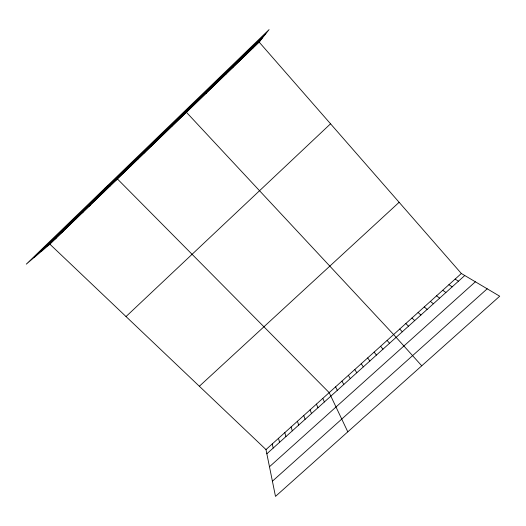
<?xml version="1.0" encoding="UTF-8"?>
<svg xmlns="http://www.w3.org/2000/svg" width="526" height="526" viewBox="0 0 526 526"><rect width="100%" height="100%" fill="white"/><g stroke="black" fill="none" stroke-linecap="round" stroke-linejoin="round"><path stroke-width="0.79" d="M206.093 93.306L206.205 92.951M212.682 86.948L212.879 86.501M219.276 80.577L219.572 80.037M225.884 74.192L226.279 73.568M232.512 67.801L232.998 67.078M239.146 61.391L239.731 60.575M245.8 54.967L246.477 54.06M252.46 48.53L253.243 47.531M259.14 42.087L269.088 29.607L26.3 264.144L49.852 244.163L259.14 42.087L461.341 273.494L499.7 296.204L275.493 496.393L265.992 449.585L49.852 244.163M34.032 257.589L265.814 33.717M41.298 251.415L262.744 37.57M47.767 245.931L260.015 40.982M126.023 316.56L330.552 123.807M199.347 386.248L399.135 202.3M265.992 449.585L461.341 273.494M266.84 453.787L464.767 275.519M269.476 466.746L475.366 281.798M272.409 481.185L487.201 288.807M54.553 239.383L56.545 237.706M61.345 232.821L63.245 231.23M68.156 226.246L69.965 224.747M74.981 219.651L76.697 218.244M81.826 213.05L83.443 211.728M88.677 206.429L90.209 205.199M95.548 199.795L96.981 198.657M102.432 193.147L103.773 192.102M109.336 186.487L110.578 185.527M104.378 188.722L117.403 178.945L329.177 392.626L347.804 431.833M123.183 173.113L124.235 172.344M130.126 166.407L131.086 165.729M137.089 159.687L137.95 159.102M144.065 152.948L144.834 152.455M151.061 146.195L151.725 145.801M158.063 139.429L158.635 139.127M165.092 132.651L165.559 132.44M172.127 125.852L172.502 125.74M184.442 111.38L186.428 112.294L393.606 334.549L421.747 365.807M455.128 279.096L458.468 281.193M448.921 284.684L452.182 286.854M442.728 290.267L445.903 292.509M436.547 295.836L439.644 298.15M430.38 301.398L433.391 303.778M424.226 306.947L427.151 309.4M418.078 312.49L420.925 315.008M411.943 318.02L414.705 320.61M405.822 323.536L408.498 326.199M399.707 329.046L402.305 331.774M387.11 340.407L389.536 343.274M380.62 346.253L382.967 349.198M374.144 352.091L376.406 355.103M367.681 357.917L369.857 361M361.23 363.729L363.321 366.892M354.794 369.535L356.799 372.763M348.37 375.321L350.29 378.621M341.959 381.1L343.794 384.473M335.562 386.873L337.311 390.312M322.8 398.373L324.384 401.956M316.442 404.106L317.941 407.762M310.09 409.833L311.51 413.554M303.752 415.547L305.093 419.334M297.427 421.247L298.683 425.107M291.115 426.934L292.292 430.86M284.816 432.615L285.914 436.613M278.53 438.283L279.543 442.346M272.251 443.937L273.185 448.073"/></g></svg>
